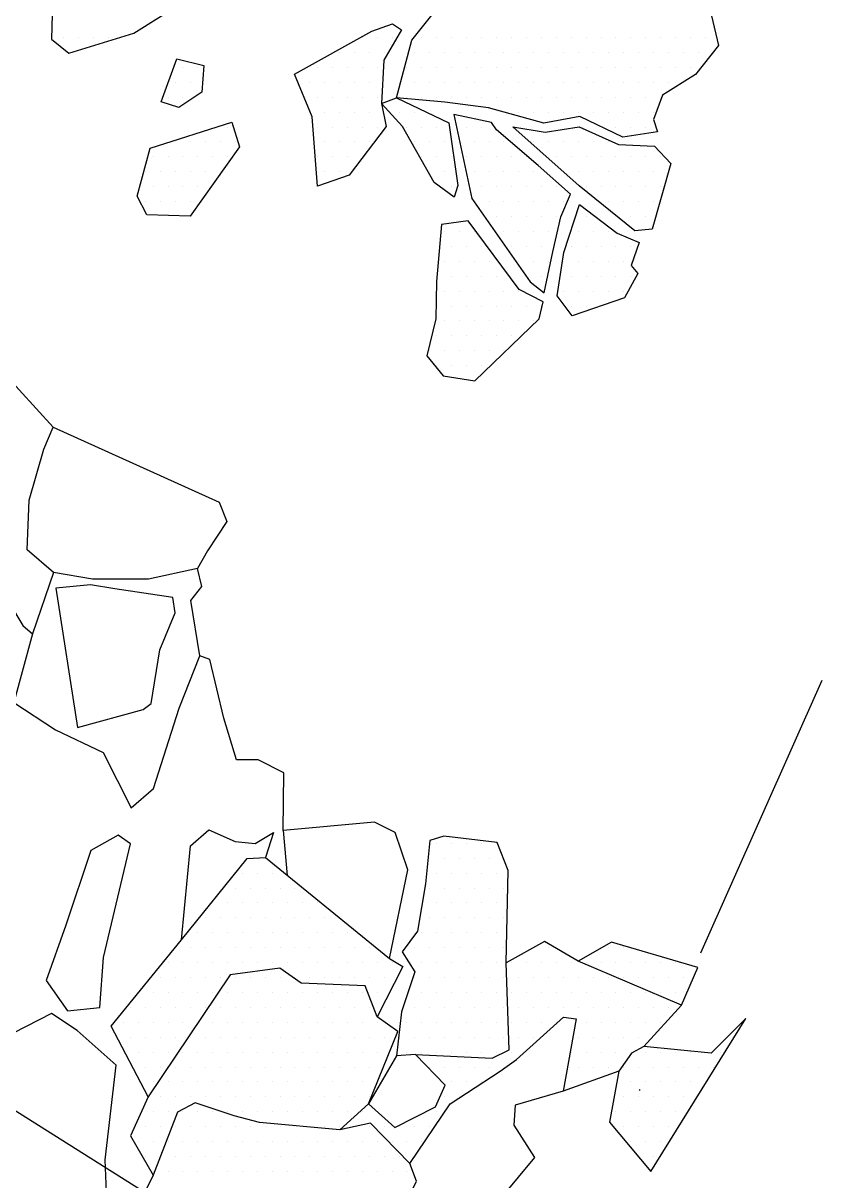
# Model space of a CAD drawing. Header units: metres. Extents: x -60 to 120, y -1911 to -1588.
# Drawn here: x 51 to 117.9, y -1842 to -1745 of the extents above; entities that cross this region are included whole.
import ezdxf

# ---------------------------------------------------------------- set-up
doc = ezdxf.new("R2010")
doc.units = ezdxf.units.M
doc.header["$LTSCALE"] = 25
doc.header["$MEASUREMENT"] = 0
doc.linetypes.add('STRICHPUNKTX2', pattern=[2, 1, -0.5, 0, -0.5])
doc.layers.get('0').update_dxf_attribs({"linetype": 'CONTINUOUS'})
for name, color, linetype in [('BEFUND', 1, 'CONTINUOUS'), ('GRABUNGSGRENZE', 3, 'STRICHPUNKTX2'), ('STEINE', 4, 'CONTINUOUS'), ('STEINESCHRAFF', 4, 'CONTINUOUS')]:
    doc.layers.add(name, color=color, linetype=linetype)

# ---------------------------------------------------------------- blocks, each defined once
blk = doc.blocks.new('*X5')
at = {"color": 0}
for p, q in [((79.375, -1746.25), (79.375, -1746.25)), ((80.625, -1746.25), (80.625, -1746.25)), ((81.875, -1746.25), (81.875, -1746.25)), ((84.375, -1746.25), (84.375, -1746.25)), ((85.625, -1746.25), (85.625, -1746.25)), ((86.875, -1746.25), (86.875, -1746.25)), ((88.125, -1746.25), (88.125, -1746.25)), ((89.375, -1746.25), (89.375, -1746.25)), ((90.625, -1746.25), (90.625, -1746.25)), ((91.875, -1746.25), (91.875, -1746.25)), ((93.125, -1746.25), (93.125, -1746.25)), ((94.375, -1746.25), (94.375, -1746.25)), ((95.625, -1746.25), (95.625, -1746.25)), ((96.875, -1746.25), (96.875, -1746.25)), ((98.125, -1746.25), (98.125, -1746.25)), ((99.375, -1746.25), (99.375, -1746.25)), ((100.625, -1746.25), (100.625, -1746.25)), ((101.875, -1746.25), (101.875, -1746.25)), ((103.125, -1746.25), (103.125, -1746.25)), ((104.375, -1746.25), (104.375, -1746.25)), ((105.625, -1746.25), (105.625, -1746.25)), ((106.875, -1746.25), (106.875, -1746.25)), ((108.125, -1746.25), (108.125, -1746.25)), ((77.5, -1747.5), (77.5, -1747.5)), ((78.75, -1747.5), (78.75, -1747.5)), ((80, -1747.5), (80, -1747.5)), ((81.25, -1747.5), (81.25, -1747.5)), ((83.75, -1747.5), (83.75, -1747.5)), ((85, -1747.5), (85, -1747.5)), ((86.25, -1747.5), (86.25, -1747.5)), ((87.5, -1747.5), (87.5, -1747.5)), ((88.75, -1747.5), (88.75, -1747.5)), ((90, -1747.5), (90, -1747.5)), ((91.25, -1747.5), (91.25, -1747.5)), ((92.5, -1747.5), (92.5, -1747.5)), ((93.75, -1747.5), (93.75, -1747.5)), ((95, -1747.5), (95, -1747.5)), ((96.25, -1747.5), (96.25, -1747.5)), ((97.5, -1747.5), (97.5, -1747.5)), ((98.75, -1747.5), (98.75, -1747.5)), ((100, -1747.5), (100, -1747.5)), ((101.25, -1747.5), (101.25, -1747.5)), ((102.5, -1747.5), (102.5, -1747.5)), ((103.75, -1747.5), (103.75, -1747.5)), ((105, -1747.5), (105, -1747.5)), ((106.25, -1747.5), (106.25, -1747.5)), ((107.5, -1747.5), (107.5, -1747.5)), ((108.75, -1747.5), (108.75, -1747.5)), ((64.375, -1748.75), (64.375, -1748.75)), ((65.625, -1748.75), (65.625, -1748.75)), ((75.625, -1748.75), (75.625, -1748.75)), ((76.875, -1748.75), (76.875, -1748.75)), ((78.125, -1748.75), (78.125, -1748.75)), ((79.375, -1748.75), (79.375, -1748.75)), ((80.625, -1748.75), (80.625, -1748.75)), ((83.125, -1748.75), (83.125, -1748.75)), ((84.375, -1748.75), (84.375, -1748.75)), ((85.625, -1748.75), (85.625, -1748.75)), ((86.875, -1748.75), (86.875, -1748.75)), ((88.125, -1748.75), (88.125, -1748.75)), ((89.375, -1748.75), (89.375, -1748.75)), ((90.625, -1748.75), (90.625, -1748.75)), ((91.875, -1748.75), (91.875, -1748.75)), ((93.125, -1748.75), (93.125, -1748.75)), ((94.375, -1748.75), (94.375, -1748.75)), ((95.625, -1748.75), (95.625, -1748.75)), ((96.875, -1748.75), (96.875, -1748.75)), ((98.125, -1748.75), (98.125, -1748.75)), ((99.375, -1748.75), (99.375, -1748.75)), ((100.625, -1748.75), (100.625, -1748.75)), ((101.875, -1748.75), (101.875, -1748.75)), ((103.125, -1748.75), (103.125, -1748.75)), ((104.375, -1748.75), (104.375, -1748.75)), ((105.625, -1748.75), (105.625, -1748.75)), ((106.875, -1748.75), (106.875, -1748.75)), ((63.75, -1750), (63.75, -1750)), ((65, -1750), (65, -1750)), ((75, -1750), (75, -1750)), ((76.25, -1750), (76.25, -1750)), ((77.5, -1750), (77.5, -1750)), ((78.75, -1750), (78.75, -1750)), ((80, -1750), (80, -1750)), ((83.75, -1750), (83.75, -1750)), ((85, -1750), (85, -1750)), ((86.25, -1750), (86.25, -1750)), ((87.5, -1750), (87.5, -1750)), ((88.75, -1750), (88.75, -1750)), ((90, -1750), (90, -1750)), ((91.25, -1750), (91.25, -1750)), ((92.5, -1750), (92.5, -1750)), ((93.75, -1750), (93.75, -1750)), ((95, -1750), (95, -1750)), ((96.25, -1750), (96.25, -1750)), ((97.5, -1750), (97.5, -1750)), ((98.75, -1750), (98.75, -1750)), ((100, -1750), (100, -1750)), ((101.25, -1750), (101.25, -1750)), ((102.5, -1750), (102.5, -1750)), ((103.75, -1750), (103.75, -1750)), ((105, -1750), (105, -1750)), ((106.25, -1750), (106.25, -1750)), ((63.125, -1751.25), (63.125, -1751.25)), ((64.375, -1751.25), (64.375, -1751.25)), ((75.625, -1751.25), (75.625, -1751.25)), ((76.875, -1751.25), (76.875, -1751.25)), ((78.125, -1751.25), (78.125, -1751.25)), ((79.375, -1751.25), (79.375, -1751.25)), ((80.625, -1751.25), (80.625, -1751.25)), ((83.125, -1751.25), (83.125, -1751.25)), ((84.375, -1751.25), (84.375, -1751.25)), ((85.625, -1751.25), (85.625, -1751.25)), ((86.875, -1751.25), (86.875, -1751.25)), ((88.125, -1751.25), (88.125, -1751.25)), ((89.375, -1751.25), (89.375, -1751.25)), ((90.625, -1751.25), (90.625, -1751.25)), ((91.875, -1751.25), (91.875, -1751.25)), ((93.125, -1751.25), (93.125, -1751.25)), ((94.375, -1751.25), (94.375, -1751.25)), ((95.625, -1751.25), (95.625, -1751.25)), ((96.875, -1751.25), (96.875, -1751.25)), ((98.125, -1751.25), (98.125, -1751.25)), ((99.375, -1751.25), (99.375, -1751.25)), ((100.625, -1751.25), (100.625, -1751.25)), ((101.875, -1751.25), (101.875, -1751.25)), ((103.125, -1751.25), (103.125, -1751.25)), ((104.375, -1751.25), (104.375, -1751.25)), ((76.25, -1752.5), (76.25, -1752.5)), ((77.5, -1752.5), (77.5, -1752.5)), ((78.75, -1752.5), (78.75, -1752.5)), ((80, -1752.5), (80, -1752.5)), ((82.5, -1752.5), (82.5, -1752.5)), ((83.75, -1752.5), (83.75, -1752.5)), ((92.5, -1752.5), (92.5, -1752.5)), ((93.75, -1752.5), (93.75, -1752.5)), ((95, -1752.5), (95, -1752.5)), ((96.25, -1752.5), (96.25, -1752.5)), ((97.5, -1752.5), (97.5, -1752.5)), ((98.75, -1752.5), (98.75, -1752.5)), ((100, -1752.5), (100, -1752.5)), ((101.25, -1752.5), (101.25, -1752.5)), ((102.5, -1752.5), (102.5, -1752.5)), ((103.75, -1752.5), (103.75, -1752.5)), ((68.125, -1753.75), (68.125, -1753.75)), ((75.625, -1753.75), (75.625, -1753.75)), ((76.875, -1753.75), (76.875, -1753.75)), ((78.125, -1753.75), (78.125, -1753.75)), ((79.375, -1753.75), (79.375, -1753.75)), ((80.625, -1753.75), (80.625, -1753.75)), ((83.125, -1753.75), (83.125, -1753.75)), ((84.375, -1753.75), (84.375, -1753.75)), ((85.625, -1753.75), (85.625, -1753.75)), ((88.125, -1753.75), (88.125, -1753.75)), ((89.375, -1753.75), (89.375, -1753.75)), ((100.625, -1753.75), (100.625, -1753.75)), ((101.875, -1753.75), (101.875, -1753.75)), ((103.125, -1753.75), (103.125, -1753.75)), ((63.75, -1755), (63.75, -1755)), ((65, -1755), (65, -1755)), ((66.25, -1755), (66.25, -1755)), ((67.5, -1755), (67.5, -1755)), ((68.75, -1755), (68.75, -1755)), ((76.25, -1755), (76.25, -1755)), ((77.5, -1755), (77.5, -1755)), ((78.75, -1755), (78.75, -1755)), ((80, -1755), (80, -1755)), ((83.75, -1755), (83.75, -1755)), ((85, -1755), (85, -1755)), ((86.25, -1755), (86.25, -1755)), ((88.75, -1755), (88.75, -1755)), ((90, -1755), (90, -1755)), ((91.25, -1755), (91.25, -1755)), ((93.75, -1755), (93.75, -1755)), ((95, -1755), (95, -1755)), ((96.25, -1755), (96.25, -1755)), ((97.5, -1755), (97.5, -1755)), ((98.75, -1755), (98.75, -1755)), ((100, -1755), (100, -1755)), ((61.875, -1756.25), (61.875, -1756.25)), ((63.125, -1756.25), (63.125, -1756.25)), ((64.375, -1756.25), (64.375, -1756.25)), ((65.625, -1756.25), (65.625, -1756.25)), ((66.875, -1756.25), (66.875, -1756.25)), ((68.125, -1756.25), (68.125, -1756.25)), ((75.625, -1756.25), (75.625, -1756.25)), ((76.875, -1756.25), (76.875, -1756.25)), ((78.125, -1756.25), (78.125, -1756.25)), ((79.375, -1756.25), (79.375, -1756.25)), ((84.375, -1756.25), (84.375, -1756.25)), ((85.625, -1756.25), (85.625, -1756.25)), ((86.875, -1756.25), (86.875, -1756.25)), ((88.125, -1756.25), (88.125, -1756.25)), ((89.375, -1756.25), (89.375, -1756.25)), ((90.625, -1756.25), (90.625, -1756.25)), ((91.875, -1756.25), (91.875, -1756.25)), ((93.125, -1756.25), (93.125, -1756.25)), ((95.625, -1756.25), (95.625, -1756.25)), ((96.875, -1756.25), (96.875, -1756.25)), ((98.125, -1756.25), (98.125, -1756.25)), ((99.375, -1756.25), (99.375, -1756.25)), ((100.625, -1756.25), (100.625, -1756.25)), ((101.875, -1756.25), (101.875, -1756.25)), ((103.125, -1756.25), (103.125, -1756.25)), ((104.375, -1756.25), (104.375, -1756.25)), ((61.25, -1757.5), (61.25, -1757.5)), ((62.5, -1757.5), (62.5, -1757.5)), ((63.75, -1757.5), (63.75, -1757.5)), ((65, -1757.5), (65, -1757.5)), ((66.25, -1757.5), (66.25, -1757.5)), ((67.5, -1757.5), (67.5, -1757.5)), ((76.25, -1757.5), (76.25, -1757.5)), ((77.5, -1757.5), (77.5, -1757.5)), ((85, -1757.5), (85, -1757.5)), ((86.25, -1757.5), (86.25, -1757.5)), ((88.75, -1757.5), (88.75, -1757.5)), ((90, -1757.5), (90, -1757.5)), ((91.25, -1757.5), (91.25, -1757.5)), ((92.5, -1757.5), (92.5, -1757.5)), ((93.75, -1757.5), (93.75, -1757.5)), ((96.25, -1757.5), (96.25, -1757.5)), ((97.5, -1757.5), (97.5, -1757.5)), ((98.75, -1757.5), (98.75, -1757.5)), ((100, -1757.5), (100, -1757.5)), ((101.25, -1757.5), (101.25, -1757.5)), ((102.5, -1757.5), (102.5, -1757.5)), ((103.75, -1757.5), (103.75, -1757.5)), ((105, -1757.5), (105, -1757.5)), ((61.875, -1758.75), (61.875, -1758.75)), ((63.125, -1758.75), (63.125, -1758.75)), ((64.375, -1758.75), (64.375, -1758.75)), ((65.625, -1758.75), (65.625, -1758.75)), ((86.875, -1758.75), (86.875, -1758.75)), ((89.375, -1758.75), (89.375, -1758.75)), ((90.625, -1758.75), (90.625, -1758.75)), ((91.875, -1758.75), (91.875, -1758.75)), ((93.125, -1758.75), (93.125, -1758.75)), ((94.375, -1758.75), (94.375, -1758.75)), ((95.625, -1758.75), (95.625, -1758.75)), ((98.125, -1758.75), (98.125, -1758.75)), ((99.375, -1758.75), (99.375, -1758.75)), ((100.625, -1758.75), (100.625, -1758.75)), ((101.875, -1758.75), (101.875, -1758.75)), ((103.125, -1758.75), (103.125, -1758.75)), ((104.375, -1758.75), (104.375, -1758.75)), ((61.25, -1760), (61.25, -1760)), ((62.5, -1760), (62.5, -1760)), ((63.75, -1760), (63.75, -1760)), ((65, -1760), (65, -1760)), ((90, -1760), (90, -1760)), ((91.25, -1760), (91.25, -1760)), ((92.5, -1760), (92.5, -1760)), ((93.75, -1760), (93.75, -1760)), ((95, -1760), (95, -1760)), ((96.25, -1760), (96.25, -1760)), ((100, -1760), (100, -1760)), ((101.25, -1760), (101.25, -1760)), ((102.5, -1760), (102.5, -1760)), ((103.75, -1760), (103.75, -1760)), ((90.625, -1761.25), (90.625, -1761.25)), ((91.875, -1761.25), (91.875, -1761.25)), ((93.125, -1761.25), (93.125, -1761.25)), ((94.375, -1761.25), (94.375, -1761.25)), ((95.625, -1761.25), (95.625, -1761.25)), ((98.125, -1761.25), (98.125, -1761.25)), ((101.875, -1761.25), (101.875, -1761.25)), ((103.125, -1761.25), (103.125, -1761.25)), ((86.25, -1762.5), (86.25, -1762.5)), ((87.5, -1762.5), (87.5, -1762.5)), ((88.75, -1762.5), (88.75, -1762.5)), ((91.25, -1762.5), (91.25, -1762.5)), ((92.5, -1762.5), (92.5, -1762.5)), ((93.75, -1762.5), (93.75, -1762.5)), ((95, -1762.5), (95, -1762.5)), ((97.5, -1762.5), (97.5, -1762.5)), ((98.75, -1762.5), (98.75, -1762.5)), ((100, -1762.5), (100, -1762.5)), ((86.875, -1763.75), (86.875, -1763.75)), ((88.125, -1763.75), (88.125, -1763.75)), ((89.375, -1763.75), (89.375, -1763.75)), ((91.875, -1763.75), (91.875, -1763.75)), ((93.125, -1763.75), (93.125, -1763.75)), ((94.375, -1763.75), (94.375, -1763.75)), ((96.875, -1763.75), (96.875, -1763.75)), ((98.125, -1763.75), (98.125, -1763.75)), ((99.375, -1763.75), (99.375, -1763.75)), ((100.625, -1763.75), (100.625, -1763.75)), ((101.875, -1763.75), (101.875, -1763.75)), ((86.25, -1765), (86.25, -1765)), ((87.5, -1765), (87.5, -1765)), ((88.75, -1765), (88.75, -1765)), ((90, -1765), (90, -1765)), ((92.5, -1765), (92.5, -1765)), ((93.75, -1765), (93.75, -1765)), ((95, -1765), (95, -1765)), ((96.25, -1765), (96.25, -1765)), ((97.5, -1765), (97.5, -1765)), ((98.75, -1765), (98.75, -1765)), ((100, -1765), (100, -1765)), ((101.25, -1765), (101.25, -1765)), ((86.875, -1766.25), (86.875, -1766.25)), ((88.125, -1766.25), (88.125, -1766.25)), ((89.375, -1766.25), (89.375, -1766.25)), ((90.625, -1766.25), (90.625, -1766.25)), ((93.125, -1766.25), (93.125, -1766.25)), ((94.375, -1766.25), (94.375, -1766.25)), ((96.875, -1766.25), (96.875, -1766.25)), ((98.125, -1766.25), (98.125, -1766.25)), ((99.375, -1766.25), (99.375, -1766.25)), ((100.625, -1766.25), (100.625, -1766.25)), ((101.875, -1766.25), (101.875, -1766.25)), ((86.25, -1767.5), (86.25, -1767.5)), ((87.5, -1767.5), (87.5, -1767.5)), ((88.75, -1767.5), (88.75, -1767.5)), ((90, -1767.5), (90, -1767.5)), ((91.25, -1767.5), (91.25, -1767.5)), ((92.5, -1767.5), (92.5, -1767.5)), ((96.25, -1767.5), (96.25, -1767.5)), ((97.5, -1767.5), (97.5, -1767.5)), ((98.75, -1767.5), (98.75, -1767.5)), ((100, -1767.5), (100, -1767.5)), ((101.25, -1767.5), (101.25, -1767.5)), ((85.625, -1768.75), (85.625, -1768.75)), ((86.875, -1768.75), (86.875, -1768.75)), ((88.125, -1768.75), (88.125, -1768.75)), ((89.375, -1768.75), (89.375, -1768.75)), ((90.625, -1768.75), (90.625, -1768.75)), ((91.875, -1768.75), (91.875, -1768.75)), ((93.125, -1768.75), (93.125, -1768.75)), ((94.375, -1768.75), (94.375, -1768.75)), ((96.875, -1768.75), (96.875, -1768.75)), ((98.125, -1768.75), (98.125, -1768.75)), ((86.25, -1770), (86.25, -1770)), ((87.5, -1770), (87.5, -1770)), ((88.75, -1770), (88.75, -1770)), ((90, -1770), (90, -1770)), ((91.25, -1770), (91.25, -1770)), ((92.5, -1770), (92.5, -1770)), ((93.75, -1770), (93.75, -1770)), ((85.625, -1771.25), (85.625, -1771.25)), ((86.875, -1771.25), (86.875, -1771.25)), ((88.125, -1771.25), (88.125, -1771.25)), ((89.375, -1771.25), (89.375, -1771.25)), ((90.625, -1771.25), (90.625, -1771.25)), ((91.875, -1771.25), (91.875, -1771.25)), ((85, -1772.5), (85, -1772.5)), ((86.25, -1772.5), (86.25, -1772.5)), ((87.5, -1772.5), (87.5, -1772.5)), ((88.75, -1772.5), (88.75, -1772.5)), ((90, -1772.5), (90, -1772.5)), ((91.25, -1772.5), (91.25, -1772.5)), ((85.625, -1773.75), (85.625, -1773.75)), ((86.875, -1773.75), (86.875, -1773.75)), ((88.125, -1773.75), (88.125, -1773.75)), ((89.375, -1773.75), (89.375, -1773.75)), ((88.75, -1775), (88.75, -1775)), ((85.625, -1813.75), (85.625, -1813.75)), ((86.875, -1813.75), (86.875, -1813.75)), ((88.125, -1813.75), (88.125, -1813.75)), ((89.375, -1813.75), (89.375, -1813.75)), ((90.625, -1813.75), (90.625, -1813.75)), ((71.25, -1815), (71.25, -1815)), ((85, -1815), (85, -1815)), ((86.25, -1815), (86.25, -1815)), ((87.5, -1815), (87.5, -1815)), ((88.75, -1815), (88.75, -1815)), ((90, -1815), (90, -1815)), ((69.375, -1816.25), (69.375, -1816.25)), ((70.625, -1816.25), (70.625, -1816.25)), ((71.875, -1816.25), (71.875, -1816.25)), ((85.625, -1816.25), (85.625, -1816.25)), ((86.875, -1816.25), (86.875, -1816.25)), ((88.125, -1816.25), (88.125, -1816.25)), ((89.375, -1816.25), (89.375, -1816.25)), ((90.625, -1816.25), (90.625, -1816.25)), ((68.75, -1817.5), (68.75, -1817.5)), ((70, -1817.5), (70, -1817.5)), ((71.25, -1817.5), (71.25, -1817.5)), ((72.5, -1817.5), (72.5, -1817.5)), ((73.75, -1817.5), (73.75, -1817.5)), ((85, -1817.5), (85, -1817.5)), ((86.25, -1817.5), (86.25, -1817.5)), ((87.5, -1817.5), (87.5, -1817.5)), ((88.75, -1817.5), (88.75, -1817.5)), ((90, -1817.5), (90, -1817.5)), ((91.25, -1817.5), (91.25, -1817.5)), ((66.875, -1818.75), (66.875, -1818.75)), ((68.125, -1818.75), (68.125, -1818.75)), ((69.375, -1818.75), (69.375, -1818.75)), ((70.625, -1818.75), (70.625, -1818.75)), ((71.875, -1818.75), (71.875, -1818.75)), ((73.125, -1818.75), (73.125, -1818.75)), ((74.375, -1818.75), (74.375, -1818.75)), ((75.625, -1818.75), (75.625, -1818.75)), ((85.625, -1818.75), (85.625, -1818.75)), ((86.875, -1818.75), (86.875, -1818.75)), ((88.125, -1818.75), (88.125, -1818.75)), ((89.375, -1818.75), (89.375, -1818.75)), ((90.625, -1818.75), (90.625, -1818.75)), ((66.25, -1820), (66.25, -1820)), ((67.5, -1820), (67.5, -1820)), ((68.75, -1820), (68.75, -1820)), ((70, -1820), (70, -1820)), ((71.25, -1820), (71.25, -1820)), ((72.5, -1820), (72.5, -1820)), ((73.75, -1820), (73.75, -1820)), ((75, -1820), (75, -1820)), ((76.25, -1820), (76.25, -1820)), ((85, -1820), (85, -1820)), ((86.25, -1820), (86.25, -1820)), ((87.5, -1820), (87.5, -1820)), ((88.75, -1820), (88.75, -1820)), ((90, -1820), (90, -1820)), ((91.25, -1820), (91.25, -1820)), ((65.625, -1821.25), (65.625, -1821.25)), ((66.875, -1821.25), (66.875, -1821.25)), ((68.125, -1821.25), (68.125, -1821.25)), ((69.375, -1821.25), (69.375, -1821.25)), ((70.625, -1821.25), (70.625, -1821.25)), ((71.875, -1821.25), (71.875, -1821.25)), ((73.125, -1821.25), (73.125, -1821.25)), ((74.375, -1821.25), (74.375, -1821.25)), ((75.625, -1821.25), (75.625, -1821.25)), ((76.875, -1821.25), (76.875, -1821.25)), ((78.125, -1821.25), (78.125, -1821.25)), ((84.375, -1821.25), (84.375, -1821.25)), ((85.625, -1821.25), (85.625, -1821.25)), ((86.875, -1821.25), (86.875, -1821.25)), ((88.125, -1821.25), (88.125, -1821.25)), ((89.375, -1821.25), (89.375, -1821.25)), ((90.625, -1821.25), (90.625, -1821.25)), ((63.75, -1822.5), (63.75, -1822.5)), ((65, -1822.5), (65, -1822.5)), ((66.25, -1822.5), (66.25, -1822.5)), ((67.5, -1822.5), (67.5, -1822.5)), ((68.75, -1822.5), (68.75, -1822.5)), ((70, -1822.5), (70, -1822.5)), ((71.25, -1822.5), (71.25, -1822.5)), ((72.5, -1822.5), (72.5, -1822.5)), ((73.75, -1822.5), (73.75, -1822.5)), ((75, -1822.5), (75, -1822.5)), ((76.25, -1822.5), (76.25, -1822.5)), ((77.5, -1822.5), (77.5, -1822.5)), ((78.75, -1822.5), (78.75, -1822.5)), ((80, -1822.5), (80, -1822.5)), ((83.75, -1822.5), (83.75, -1822.5)), ((85, -1822.5), (85, -1822.5)), ((86.25, -1822.5), (86.25, -1822.5)), ((87.5, -1822.5), (87.5, -1822.5)), ((88.75, -1822.5), (88.75, -1822.5)), ((90, -1822.5), (90, -1822.5)), ((91.25, -1822.5), (91.25, -1822.5)), ((93.75, -1822.5), (93.75, -1822.5)), ((95, -1822.5), (95, -1822.5)), ((100, -1822.5), (100, -1822.5)), ((101.25, -1822.5), (101.25, -1822.5)), ((63.125, -1823.75), (63.125, -1823.75)), ((64.375, -1823.75), (64.375, -1823.75)), ((65.625, -1823.75), (65.625, -1823.75)), ((66.875, -1823.75), (66.875, -1823.75)), ((68.125, -1823.75), (68.125, -1823.75)), ((69.375, -1823.75), (69.375, -1823.75)), ((70.625, -1823.75), (70.625, -1823.75)), ((71.875, -1823.75), (71.875, -1823.75)), ((73.125, -1823.75), (73.125, -1823.75)), ((74.375, -1823.75), (74.375, -1823.75)), ((75.625, -1823.75), (75.625, -1823.75)), ((76.875, -1823.75), (76.875, -1823.75)), ((78.125, -1823.75), (78.125, -1823.75)), ((79.375, -1823.75), (79.375, -1823.75)), ((80.625, -1823.75), (80.625, -1823.75)), ((81.875, -1823.75), (81.875, -1823.75)), ((84.375, -1823.75), (84.375, -1823.75)), ((85.625, -1823.75), (85.625, -1823.75)), ((86.875, -1823.75), (86.875, -1823.75)), ((88.125, -1823.75), (88.125, -1823.75)), ((89.375, -1823.75), (89.375, -1823.75)), ((90.625, -1823.75), (90.625, -1823.75)), ((91.875, -1823.75), (91.875, -1823.75)), ((93.125, -1823.75), (93.125, -1823.75)), ((94.375, -1823.75), (94.375, -1823.75)), ((95.625, -1823.75), (95.625, -1823.75)), ((96.875, -1823.75), (96.875, -1823.75)), ((98.125, -1823.75), (98.125, -1823.75)), ((99.375, -1823.75), (99.375, -1823.75)), ((100.625, -1823.75), (100.625, -1823.75)), ((101.875, -1823.75), (101.875, -1823.75)), ((103.125, -1823.75), (103.125, -1823.75)), ((104.375, -1823.75), (104.375, -1823.75)), ((105.625, -1823.75), (105.625, -1823.75)), ((62.5, -1825), (62.5, -1825)), ((63.75, -1825), (63.75, -1825)), ((65, -1825), (65, -1825)), ((66.25, -1825), (66.25, -1825)), ((67.5, -1825), (67.5, -1825)), ((68.75, -1825), (68.75, -1825)), ((70, -1825), (70, -1825)), ((71.25, -1825), (71.25, -1825)), ((72.5, -1825), (72.5, -1825)), ((73.75, -1825), (73.75, -1825)), ((75, -1825), (75, -1825)), ((76.25, -1825), (76.25, -1825)), ((77.5, -1825), (77.5, -1825)), ((78.75, -1825), (78.75, -1825)), ((80, -1825), (80, -1825)), ((81.25, -1825), (81.25, -1825)), ((83.75, -1825), (83.75, -1825)), ((85, -1825), (85, -1825)), ((86.25, -1825), (86.25, -1825)), ((87.5, -1825), (87.5, -1825)), ((88.75, -1825), (88.75, -1825)), ((90, -1825), (90, -1825)), ((91.25, -1825), (91.25, -1825)), ((92.5, -1825), (92.5, -1825)), ((93.75, -1825), (93.75, -1825)), ((95, -1825), (95, -1825)), ((96.25, -1825), (96.25, -1825)), ((97.5, -1825), (97.5, -1825)), ((98.75, -1825), (98.75, -1825)), ((100, -1825), (100, -1825)), ((101.25, -1825), (101.25, -1825)), ((102.5, -1825), (102.5, -1825)), ((103.75, -1825), (103.75, -1825)), ((105, -1825), (105, -1825)), ((106.25, -1825), (106.25, -1825)), ((61.875, -1826.25), (61.875, -1826.25)), ((63.125, -1826.25), (63.125, -1826.25)), ((64.375, -1826.25), (64.375, -1826.25)), ((65.625, -1826.25), (65.625, -1826.25)), ((66.875, -1826.25), (66.875, -1826.25)), ((68.125, -1826.25), (68.125, -1826.25)), ((69.375, -1826.25), (69.375, -1826.25)), ((70.625, -1826.25), (70.625, -1826.25)), ((71.875, -1826.25), (71.875, -1826.25)), ((73.125, -1826.25), (73.125, -1826.25)), ((74.375, -1826.25), (74.375, -1826.25)), ((75.625, -1826.25), (75.625, -1826.25)), ((76.875, -1826.25), (76.875, -1826.25)), ((78.125, -1826.25), (78.125, -1826.25)), ((79.375, -1826.25), (79.375, -1826.25)), ((80.625, -1826.25), (80.625, -1826.25)), ((84.375, -1826.25), (84.375, -1826.25)), ((85.625, -1826.25), (85.625, -1826.25)), ((86.875, -1826.25), (86.875, -1826.25)), ((88.125, -1826.25), (88.125, -1826.25)), ((89.375, -1826.25), (89.375, -1826.25)), ((90.625, -1826.25), (90.625, -1826.25)), ((91.875, -1826.25), (91.875, -1826.25)), ((93.125, -1826.25), (93.125, -1826.25)), ((94.375, -1826.25), (94.375, -1826.25)), ((95.625, -1826.25), (95.625, -1826.25)), ((96.875, -1826.25), (96.875, -1826.25)), ((98.125, -1826.25), (98.125, -1826.25)), ((99.375, -1826.25), (99.375, -1826.25)), ((100.625, -1826.25), (100.625, -1826.25)), ((101.875, -1826.25), (101.875, -1826.25)), ((103.125, -1826.25), (103.125, -1826.25)), ((104.375, -1826.25), (104.375, -1826.25)), ((105.625, -1826.25), (105.625, -1826.25)), ((60, -1827.5), (60, -1827.5)), ((61.25, -1827.5), (61.25, -1827.5)), ((62.5, -1827.5), (62.5, -1827.5)), ((63.75, -1827.5), (63.75, -1827.5)), ((65, -1827.5), (65, -1827.5)), ((66.25, -1827.5), (66.25, -1827.5)), ((67.5, -1827.5), (67.5, -1827.5)), ((68.75, -1827.5), (68.75, -1827.5)), ((70, -1827.5), (70, -1827.5)), ((71.25, -1827.5), (71.25, -1827.5)), ((72.5, -1827.5), (72.5, -1827.5)), ((73.75, -1827.5), (73.75, -1827.5)), ((75, -1827.5), (75, -1827.5)), ((76.25, -1827.5), (76.25, -1827.5)), ((77.5, -1827.5), (77.5, -1827.5)), ((78.75, -1827.5), (78.75, -1827.5)), ((80, -1827.5), (80, -1827.5)), ((83.75, -1827.5), (83.75, -1827.5)), ((85, -1827.5), (85, -1827.5)), ((86.25, -1827.5), (86.25, -1827.5)), ((87.5, -1827.5), (87.5, -1827.5)), ((88.75, -1827.5), (88.75, -1827.5)), ((90, -1827.5), (90, -1827.5)), ((91.25, -1827.5), (91.25, -1827.5)), ((92.5, -1827.5), (92.5, -1827.5)), ((93.75, -1827.5), (93.75, -1827.5)), ((95, -1827.5), (95, -1827.5)), ((96.25, -1827.5), (96.25, -1827.5)), ((97.5, -1827.5), (97.5, -1827.5)), ((98.75, -1827.5), (98.75, -1827.5)), ((100, -1827.5), (100, -1827.5)), ((101.25, -1827.5), (101.25, -1827.5)), ((102.5, -1827.5), (102.5, -1827.5)), ((103.75, -1827.5), (103.75, -1827.5)), ((105, -1827.5), (105, -1827.5)), ((59.375, -1828.75), (59.375, -1828.75)), ((60.625, -1828.75), (60.625, -1828.75)), ((61.875, -1828.75), (61.875, -1828.75)), ((63.125, -1828.75), (63.125, -1828.75)), ((64.375, -1828.75), (64.375, -1828.75)), ((65.625, -1828.75), (65.625, -1828.75)), ((66.875, -1828.75), (66.875, -1828.75)), ((68.125, -1828.75), (68.125, -1828.75)), ((69.375, -1828.75), (69.375, -1828.75)), ((70.625, -1828.75), (70.625, -1828.75)), ((71.875, -1828.75), (71.875, -1828.75)), ((73.125, -1828.75), (73.125, -1828.75)), ((74.375, -1828.75), (74.375, -1828.75)), ((75.625, -1828.75), (75.625, -1828.75)), ((76.875, -1828.75), (76.875, -1828.75)), ((78.125, -1828.75), (78.125, -1828.75)), ((79.375, -1828.75), (79.375, -1828.75)), ((80.625, -1828.75), (80.625, -1828.75)), ((83.125, -1828.75), (83.125, -1828.75)), ((84.375, -1828.75), (84.375, -1828.75)), ((85.625, -1828.75), (85.625, -1828.75)), ((86.875, -1828.75), (86.875, -1828.75)), ((88.125, -1828.75), (88.125, -1828.75)), ((89.375, -1828.75), (89.375, -1828.75)), ((90.625, -1828.75), (90.625, -1828.75)), ((91.875, -1828.75), (91.875, -1828.75)), ((93.125, -1828.75), (93.125, -1828.75)), ((94.375, -1828.75), (94.375, -1828.75)), ((95.625, -1828.75), (95.625, -1828.75)), ((98.125, -1828.75), (98.125, -1828.75)), ((99.375, -1828.75), (99.375, -1828.75)), ((100.625, -1828.75), (100.625, -1828.75)), ((101.875, -1828.75), (101.875, -1828.75)), ((103.125, -1828.75), (103.125, -1828.75)), ((104.375, -1828.75), (104.375, -1828.75)), ((60, -1830), (60, -1830)), ((61.25, -1830), (61.25, -1830)), ((62.5, -1830), (62.5, -1830)), ((63.75, -1830), (63.75, -1830)), ((65, -1830), (65, -1830)), ((66.25, -1830), (66.25, -1830)), ((67.5, -1830), (67.5, -1830)), ((68.75, -1830), (68.75, -1830)), ((70, -1830), (70, -1830)), ((71.25, -1830), (71.25, -1830)), ((72.5, -1830), (72.5, -1830)), ((73.75, -1830), (73.75, -1830)), ((75, -1830), (75, -1830)), ((76.25, -1830), (76.25, -1830)), ((77.5, -1830), (77.5, -1830)), ((78.75, -1830), (78.75, -1830)), ((80, -1830), (80, -1830)), ((81.25, -1830), (81.25, -1830)), ((82.5, -1830), (82.5, -1830)), ((83.75, -1830), (83.75, -1830)), ((85, -1830), (85, -1830)), ((86.25, -1830), (86.25, -1830)), ((87.5, -1830), (87.5, -1830)), ((88.75, -1830), (88.75, -1830)), ((90, -1830), (90, -1830)), ((91.25, -1830), (91.25, -1830)), ((92.5, -1830), (92.5, -1830)), ((93.75, -1830), (93.75, -1830)), ((97.5, -1830), (97.5, -1830)), ((98.75, -1830), (98.75, -1830)), ((100, -1830), (100, -1830)), ((101.25, -1830), (101.25, -1830)), ((102.5, -1830), (102.5, -1830)), ((110, -1830), (110, -1830)), ((60.625, -1831.25), (60.625, -1831.25)), ((61.875, -1831.25), (61.875, -1831.25)), ((63.125, -1831.25), (63.125, -1831.25)), ((64.375, -1831.25), (64.375, -1831.25)), ((65.625, -1831.25), (65.625, -1831.25)), ((66.875, -1831.25), (66.875, -1831.25)), ((68.125, -1831.25), (68.125, -1831.25)), ((69.375, -1831.25), (69.375, -1831.25)), ((70.625, -1831.25), (70.625, -1831.25)), ((71.875, -1831.25), (71.875, -1831.25)), ((73.125, -1831.25), (73.125, -1831.25)), ((74.375, -1831.25), (74.375, -1831.25)), ((75.625, -1831.25), (75.625, -1831.25)), ((76.875, -1831.25), (76.875, -1831.25)), ((78.125, -1831.25), (78.125, -1831.25)), ((79.375, -1831.25), (79.375, -1831.25)), ((80.625, -1831.25), (80.625, -1831.25)), ((83.125, -1831.25), (83.125, -1831.25)), ((84.375, -1831.25), (84.375, -1831.25)), ((85.625, -1831.25), (85.625, -1831.25)), ((86.875, -1831.25), (86.875, -1831.25)), ((88.125, -1831.25), (88.125, -1831.25)), ((89.375, -1831.25), (89.375, -1831.25)), ((90.625, -1831.25), (90.625, -1831.25)), ((91.875, -1831.25), (91.875, -1831.25)), ((96.875, -1831.25), (96.875, -1831.25)), ((98.125, -1831.25), (98.125, -1831.25)), ((99.375, -1831.25), (99.375, -1831.25)), ((100.625, -1831.25), (100.625, -1831.25)), ((101.875, -1831.25), (101.875, -1831.25)), ((103.125, -1831.25), (103.125, -1831.25)), ((104.375, -1831.25), (104.375, -1831.25)), ((105.625, -1831.25), (105.625, -1831.25)), ((106.875, -1831.25), (106.875, -1831.25)), ((109.375, -1831.25), (109.375, -1831.25)), ((61.25, -1832.5), (61.25, -1832.5)), ((62.5, -1832.5), (62.5, -1832.5)), ((63.75, -1832.5), (63.75, -1832.5)), ((65, -1832.5), (65, -1832.5)), ((66.25, -1832.5), (66.25, -1832.5)), ((67.5, -1832.5), (67.5, -1832.5)), ((68.75, -1832.5), (68.75, -1832.5)), ((70, -1832.5), (70, -1832.5)), ((71.25, -1832.5), (71.25, -1832.5)), ((72.5, -1832.5), (72.5, -1832.5)), ((73.75, -1832.5), (73.75, -1832.5)), ((75, -1832.5), (75, -1832.5)), ((76.25, -1832.5), (76.25, -1832.5)), ((77.5, -1832.5), (77.5, -1832.5)), ((78.75, -1832.5), (78.75, -1832.5)), ((80, -1832.5), (80, -1832.5)), ((85, -1832.5), (85, -1832.5)), ((86.25, -1832.5), (86.25, -1832.5)), ((87.5, -1832.5), (87.5, -1832.5)), ((88.75, -1832.5), (88.75, -1832.5)), ((90, -1832.5), (90, -1832.5)), ((91.25, -1832.5), (91.25, -1832.5)), ((97.5, -1832.5), (97.5, -1832.5)), ((98.75, -1832.5), (98.75, -1832.5)), ((100, -1832.5), (100, -1832.5)), ((101.25, -1832.5), (101.25, -1832.5)), ((102.5, -1832.5), (102.5, -1832.5)), ((103.75, -1832.5), (103.75, -1832.5)), ((105, -1832.5), (105, -1832.5)), ((106.25, -1832.5), (106.25, -1832.5)), ((107.5, -1832.5), (107.5, -1832.5)), ((108.75, -1832.5), (108.75, -1832.5)), ((61.875, -1833.75), (61.875, -1833.75)), ((63.125, -1833.75), (63.125, -1833.75)), ((64.375, -1833.75), (64.375, -1833.75)), ((65.625, -1833.75), (65.625, -1833.75)), ((66.875, -1833.75), (66.875, -1833.75)), ((68.125, -1833.75), (68.125, -1833.75)), ((69.375, -1833.75), (69.375, -1833.75)), ((70.625, -1833.75), (70.625, -1833.75)), ((71.875, -1833.75), (71.875, -1833.75)), ((73.125, -1833.75), (73.125, -1833.75)), ((74.375, -1833.75), (74.375, -1833.75)), ((75.625, -1833.75), (75.625, -1833.75)), ((76.875, -1833.75), (76.875, -1833.75)), ((78.125, -1833.75), (78.125, -1833.75)), ((79.375, -1833.75), (79.375, -1833.75)), ((80.625, -1833.75), (80.625, -1833.75)), ((86.875, -1833.75), (86.875, -1833.75)), ((88.125, -1833.75), (88.125, -1833.75)), ((89.375, -1833.75), (89.375, -1833.75)), ((96.875, -1833.75), (96.875, -1833.75)), ((98.125, -1833.75), (98.125, -1833.75)), ((101.875, -1833.75), (101.875, -1833.75)), ((103.125, -1833.75), (103.125, -1833.75)), ((104.375, -1833.75), (104.375, -1833.75)), ((105.625, -1833.75), (105.625, -1833.75)), ((106.875, -1833.75), (106.875, -1833.75)), ((108.125, -1833.75), (108.125, -1833.75)), ((62.5, -1835), (62.5, -1835)), ((63.75, -1835), (63.75, -1835)), ((65, -1835), (65, -1835)), ((66.25, -1835), (66.25, -1835)), ((67.5, -1835), (67.5, -1835)), ((68.75, -1835), (68.75, -1835)), ((70, -1835), (70, -1835)), ((71.25, -1835), (71.25, -1835)), ((72.5, -1835), (72.5, -1835)), ((73.75, -1835), (73.75, -1835)), ((75, -1835), (75, -1835)), ((76.25, -1835), (76.25, -1835)), ((77.5, -1835), (77.5, -1835)), ((78.75, -1835), (78.75, -1835)), ((80, -1835), (80, -1835)), ((86.25, -1835), (86.25, -1835)), ((87.5, -1835), (87.5, -1835)), ((101.25, -1835), (101.25, -1835)), ((102.5, -1835), (102.5, -1835)), ((103.75, -1835), (103.75, -1835)), ((105, -1835), (105, -1835)), ((106.25, -1835), (106.25, -1835)), ((61.875, -1836.25), (61.875, -1836.25)), ((63.125, -1836.25), (63.125, -1836.25)), ((64.375, -1836.25), (64.375, -1836.25)), ((65.625, -1836.25), (65.625, -1836.25)), ((66.875, -1836.25), (66.875, -1836.25)), ((68.125, -1836.25), (68.125, -1836.25)), ((69.375, -1836.25), (69.375, -1836.25)), ((70.625, -1836.25), (70.625, -1836.25)), ((71.875, -1836.25), (71.875, -1836.25)), ((73.125, -1836.25), (73.125, -1836.25)), ((74.375, -1836.25), (74.375, -1836.25)), ((75.625, -1836.25), (75.625, -1836.25)), ((76.875, -1836.25), (76.875, -1836.25)), ((78.125, -1836.25), (78.125, -1836.25)), ((79.375, -1836.25), (79.375, -1836.25)), ((80.625, -1836.25), (80.625, -1836.25)), ((85.625, -1836.25), (85.625, -1836.25)), ((100.625, -1836.25), (100.625, -1836.25)), ((101.875, -1836.25), (101.875, -1836.25)), ((103.125, -1836.25), (103.125, -1836.25)), ((104.375, -1836.25), (104.375, -1836.25)), ((105.625, -1836.25), (105.625, -1836.25)), ((61.25, -1837.5), (61.25, -1837.5)), ((62.5, -1837.5), (62.5, -1837.5)), ((63.75, -1837.5), (63.75, -1837.5)), ((65, -1837.5), (65, -1837.5)), ((66.25, -1837.5), (66.25, -1837.5)), ((67.5, -1837.5), (67.5, -1837.5)), ((68.75, -1837.5), (68.75, -1837.5)), ((70, -1837.5), (70, -1837.5)), ((71.25, -1837.5), (71.25, -1837.5)), ((72.5, -1837.5), (72.5, -1837.5)), ((73.75, -1837.5), (73.75, -1837.5)), ((75, -1837.5), (75, -1837.5)), ((76.25, -1837.5), (76.25, -1837.5)), ((77.5, -1837.5), (77.5, -1837.5)), ((78.75, -1837.5), (78.75, -1837.5)), ((80, -1837.5), (80, -1837.5)), ((81.25, -1837.5), (81.25, -1837.5)), ((82.5, -1837.5), (82.5, -1837.5)), ((83.75, -1837.5), (83.75, -1837.5)), ((85, -1837.5), (85, -1837.5)), ((101.25, -1837.5), (101.25, -1837.5)), ((102.5, -1837.5), (102.5, -1837.5)), ((103.75, -1837.5), (103.75, -1837.5)), ((105, -1837.5), (105, -1837.5)), ((60.625, -1838.75), (60.625, -1838.75)), ((61.875, -1838.75), (61.875, -1838.75)), ((63.125, -1838.75), (63.125, -1838.75)), ((64.375, -1838.75), (64.375, -1838.75)), ((65.625, -1838.75), (65.625, -1838.75)), ((66.875, -1838.75), (66.875, -1838.75)), ((68.125, -1838.75), (68.125, -1838.75)), ((69.375, -1838.75), (69.375, -1838.75)), ((70.625, -1838.75), (70.625, -1838.75)), ((71.875, -1838.75), (71.875, -1838.75)), ((73.125, -1838.75), (73.125, -1838.75)), ((74.375, -1838.75), (74.375, -1838.75)), ((75.625, -1838.75), (75.625, -1838.75)), ((76.875, -1838.75), (76.875, -1838.75)), ((78.125, -1838.75), (78.125, -1838.75)), ((79.375, -1838.75), (79.375, -1838.75)), ((80.625, -1838.75), (80.625, -1838.75)), ((81.875, -1838.75), (81.875, -1838.75)), ((83.125, -1838.75), (83.125, -1838.75)), ((84.375, -1838.75), (84.375, -1838.75)), ((101.875, -1838.75), (101.875, -1838.75)), ((103.125, -1838.75), (103.125, -1838.75)), ((104.375, -1838.75), (104.375, -1838.75)), ((61.25, -1840), (61.25, -1840)), ((62.5, -1840), (62.5, -1840)), ((63.75, -1840), (63.75, -1840)), ((65, -1840), (65, -1840)), ((66.25, -1840), (66.25, -1840)), ((67.5, -1840), (67.5, -1840)), ((68.75, -1840), (68.75, -1840)), ((70, -1840), (70, -1840)), ((71.25, -1840), (71.25, -1840)), ((72.5, -1840), (72.5, -1840)), ((73.75, -1840), (73.75, -1840)), ((75, -1840), (75, -1840)), ((76.25, -1840), (76.25, -1840)), ((77.5, -1840), (77.5, -1840)), ((78.75, -1840), (78.75, -1840)), ((80, -1840), (80, -1840)), ((81.25, -1840), (81.25, -1840)), ((82.5, -1840), (82.5, -1840)), ((83.75, -1840), (83.75, -1840)), ((102.5, -1840), (102.5, -1840)), ((103.75, -1840), (103.75, -1840)), ((61.875, -1841.25), (61.875, -1841.25)), ((63.125, -1841.25), (63.125, -1841.25)), ((64.375, -1841.25), (64.375, -1841.25)), ((65.625, -1841.25), (65.625, -1841.25)), ((66.875, -1841.25), (66.875, -1841.25)), ((68.125, -1841.25), (68.125, -1841.25)), ((69.375, -1841.25), (69.375, -1841.25)), ((70.625, -1841.25), (70.625, -1841.25)), ((71.875, -1841.25), (71.875, -1841.25)), ((73.125, -1841.25), (73.125, -1841.25)), ((74.375, -1841.25), (74.375, -1841.25)), ((75.625, -1841.25), (75.625, -1841.25)), ((76.875, -1841.25), (76.875, -1841.25)), ((78.125, -1841.25), (78.125, -1841.25)), ((79.375, -1841.25), (79.375, -1841.25)), ((80.625, -1841.25), (80.625, -1841.25)), ((81.875, -1841.25), (81.875, -1841.25)), ((83.125, -1841.25), (83.125, -1841.25))]:
    blk.add_line(p, q, dxfattribs=at)
blk = doc.blocks.new('*X6')
at = {"color": 0}
for p, q in [((54.375, -1746.25), (54.375, -1746.25)), ((55.625, -1746.25), (55.625, -1746.25)), ((56.875, -1746.25), (56.875, -1746.25)), ((58.125, -1746.25), (58.125, -1746.25)), ((55, -1747.5), (55, -1747.5))]:
    blk.add_line(p, q, dxfattribs=at)

msp = doc.modelspace()

# ---------------------------------------------------------------- linework, layer by layer
at = {"layer": 'BEFUND'}
msp.add_lwpolyline([(72.758, -1812.692), (72.817, -1807.863), (70.683, -1806.763), (68.869, -1806.763), (67.802, -1803.263), (66.628, -1798.363), (65.797, -1798.062)], dxfattribs=at)
at = {"layer": 'GRABUNGSGRENZE', "flags": 128}
msp.add_lwpolyline([(117.861, -1800.114), (90.529, -1861.521), (-50.329, -1772.801), (-60.35, -1760.612), (25.588, -1644.46), (57.348, -1587.542), (108.317, -1610.277)], dxfattribs=at)
at = {"layer": 'STEINE'}
for points in [[(82.26, -1751.314), (83.54, -1746.476), (87.673, -1741.284), (93.997, -1735.433), (95.632, -1732.124), (97.059, -1731.667), (98.178, -1733.146), (100.877, -1734.219), (102.406, -1733.814), (106.121, -1736.722), (106.069, -1737.843), (107.442, -1739.424), (109.216, -1746.915), (107.277, -1749.358), (104.524, -1751.087), (103.757, -1753.124), (104.112, -1754.143), (101.208, -1754.598), (97.593, -1752.861), (94.586, -1753.418), (89.952, -1752.139), (86.284, -1751.676), (82.26, -1751.314)], [(54.054, -1736.504), (53.54, -1740.172), (53.38, -1746.387), (54.805, -1747.561), (60.258, -1745.886), (66.529, -1741.92), (66.379, -1739.627), (63.679, -1740.032), (61.184, -1738.857), (58.891, -1739.16), (56.141, -1737.832), (54.054, -1736.504)], [(73.704, -1749.316), (80.178, -1745.707), (81.911, -1745.098), (82.675, -1745.608), (81.194, -1748.154), (80.986, -1751.771), (81.391, -1753.707), (78.278, -1757.779), (75.628, -1758.693), (75.177, -1752.884), (73.704, -1749.316)], [(62.543, -1751.646), (63.873, -1748.03), (66.113, -1748.594), (65.958, -1750.835), (64.02, -1752.106), (62.543, -1751.646)], [(80.986, -1751.771), (82.26, -1751.314), (86.639, -1753.408), (87.396, -1758.657), (87.089, -1759.624), (85.41, -1758.399), (82.766, -1753.709), (80.986, -1751.771)], [(64.977, -1761.227), (61.36, -1761.12), (60.547, -1759.54), (61.622, -1755.517), (68.451, -1753.335), (69.111, -1755.424), (64.977, -1761.227)], [(87.047, -1752.695), (88.567, -1759.728), (93.449, -1766.714), (94.62, -1767.632), (95.337, -1764.22), (96.003, -1761.266), (96.821, -1759.382), (94.123, -1756.984), (90.612, -1753.974), (90.205, -1753.362), (87.047, -1752.695)], [(91.988, -1753.721), (94.687, -1754.182), (97.541, -1753.727), (100.85, -1755.209), (103.856, -1755.366), (105.23, -1756.794), (103.644, -1762.294), (102.217, -1762.445), (97.535, -1758.669), (91.988, -1753.721)], [(97.584, -1760.249), (100.739, -1762.647), (102.572, -1763.414), (101.908, -1765.349), (102.467, -1766.012), (101.344, -1768.048), (96.961, -1769.571), (95.689, -1767.888), (96.254, -1764.272), (97.584, -1760.249)], [(94.209, -1769.822), (94.517, -1768.396), (92.531, -1767.375), (88.259, -1761.613), (86.017, -1761.915), (85.603, -1766.704), (85.548, -1769.811), (84.78, -1772.918), (86.154, -1774.601), (88.802, -1775.012), (94.209, -1769.822)], [(53.492, -1778.891), (46.369, -1771.087), (42.956, -1771.185), (39.947, -1773.728), (37.751, -1777.648), (31.937, -1783.041), (32.495, -1784.571), (34.731, -1789.209), (37.172, -1792.473), (39.464, -1792.833), (45.786, -1789.58), (47.67, -1790.041), (50.975, -1795.496), (51.789, -1796.21)], [(53.528, -1791.067), (51.339, -1789.179), (51.497, -1785.002), (52.725, -1780.724), (53.492, -1778.891), (67.392, -1785.175), (68.053, -1786.806), (66.419, -1789.249), (65.602, -1790.725), (61.475, -1791.637), (56.788, -1791.631), (53.528, -1791.067)], [(53.528, -1791.067), (51.789, -1796.21), (50.203, -1801.965), (53.715, -1804.262), (57.686, -1806.152), (60.024, -1810.791), (61.911, -1809.163), (64.059, -1802.441), (65.797, -1798.062), (65.039, -1793.425), (65.957, -1792.254), (65.602, -1790.725)], [(53.73, -1792.392), (55.549, -1804.061), (61.053, -1802.539), (61.716, -1802.031), (62.435, -1797.548), (63.713, -1794.442), (63.511, -1793.168), (58.672, -1792.449), (56.634, -1792.09), (53.73, -1792.392)], [(81.661, -1823.402), (83.198, -1815.966), (82.132, -1812.857), (80.401, -1811.988), (72.758, -1812.692), (73.11, -1816.463)], [(54.705, -1827.801), (57.405, -1827.498), (57.716, -1823.321), (59.969, -1813.797), (58.951, -1813.082), (56.657, -1814.353), (54.561, -1820.617), (52.925, -1825.251), (54.705, -1827.801)], [(64.239, -1821.852), (65.013, -1813.956), (66.543, -1812.633), (68.732, -1813.604), (70.413, -1813.759), (71.943, -1812.844), (71.278, -1814.932)], [(83.841, -1831.454), (90.26, -1831.768), (91.687, -1831.056), (91.442, -1823.771), (91.604, -1816.027), (90.69, -1813.682), (86.208, -1813.167), (85.035, -1813.523), (84.674, -1817.139), (84.007, -1821.112), (82.731, -1822.843), (83.799, -1824.525), (82.674, -1827.886), (82.262, -1831.554)], [(61.471, -1834.992), (58.371, -1829.079), (64.239, -1821.852), (69.75, -1815.032), (71.278, -1814.932), (81.661, -1823.402), (82.781, -1824.066), (80.636, -1828.291)], [(106.11, -1827.304), (97.454, -1823.625), (94.654, -1821.992), (91.442, -1823.771)], [(107.489, -1824.147), (100.258, -1822.05), (97.454, -1823.625)], [(77.516, -1837.764), (79.913, -1835.576), (82.366, -1829.516), (80.636, -1828.291), (79.62, -1825.692), (74.271, -1825.481), (72.489, -1824.206), (68.311, -1824.761), (61.471, -1834.992), (59.99, -1838.251), (61.871, -1841.565)], [(58.096, -1845.636), (57.848, -1840.286), (58.775, -1832.34), (55.518, -1829.432), (53.38, -1828.003), (45.835, -1831.865), (44.505, -1836.347)], [(83.371, -1840.573), (86.74, -1835.584), (90.921, -1832.839), (92.298, -1831.872), (96.225, -1828.311), (97.295, -1828.465), (96.217, -1834.526)], [(111.509, -1828.432), (108.601, -1831.332), (102.947, -1830.765), (101.927, -1831.324), (100.855, -1832.851), (100.086, -1837.129), (103.545, -1841.26)], [(79.913, -1835.576), (82.101, -1837.565), (85.517, -1835.838), (86.334, -1834.005), (83.841, -1831.454), (82.262, -1831.554), (79.913, -1835.576)], [(100.855, -1832.851), (96.217, -1834.526), (92.191, -1835.693), (92.087, -1837.374), (93.816, -1840.076), (91.061, -1843.385)], [(61.871, -1841.565), (60.185, -1845.027), (64.61, -1851.095), (65.424, -1851.759), (69.86, -1848.911), (73.886, -1848.305), (75.975, -1848.206), (79.08, -1849.636), (80.049, -1849.179), (81.427, -1847.143), (83.93, -1842.051), (83.371, -1840.573), (80.064, -1837.206), (77.516, -1837.764), (70.792, -1837.144), (68.653, -1836.581), (65.394, -1835.507), (63.915, -1836.269), (61.871, -1841.565)]]:
    msp.add_lwpolyline(points, dxfattribs=at)
at = {"layer": 'STEINESCHRAFF'}
for points in [[(102.947, -1830.765), (106.11, -1827.304), (107.489, -1824.147)], [(103.545, -1841.26), (111.509, -1828.432)]]:
    msp.add_lwpolyline(points, dxfattribs=at)

# ---------------------------------------------------------------- block references
for name in ['*X6', '*X5']:
    msp.add_blockref(name, (0, 0), dxfattribs=at)

doc.saveas('drawing.dxf')
